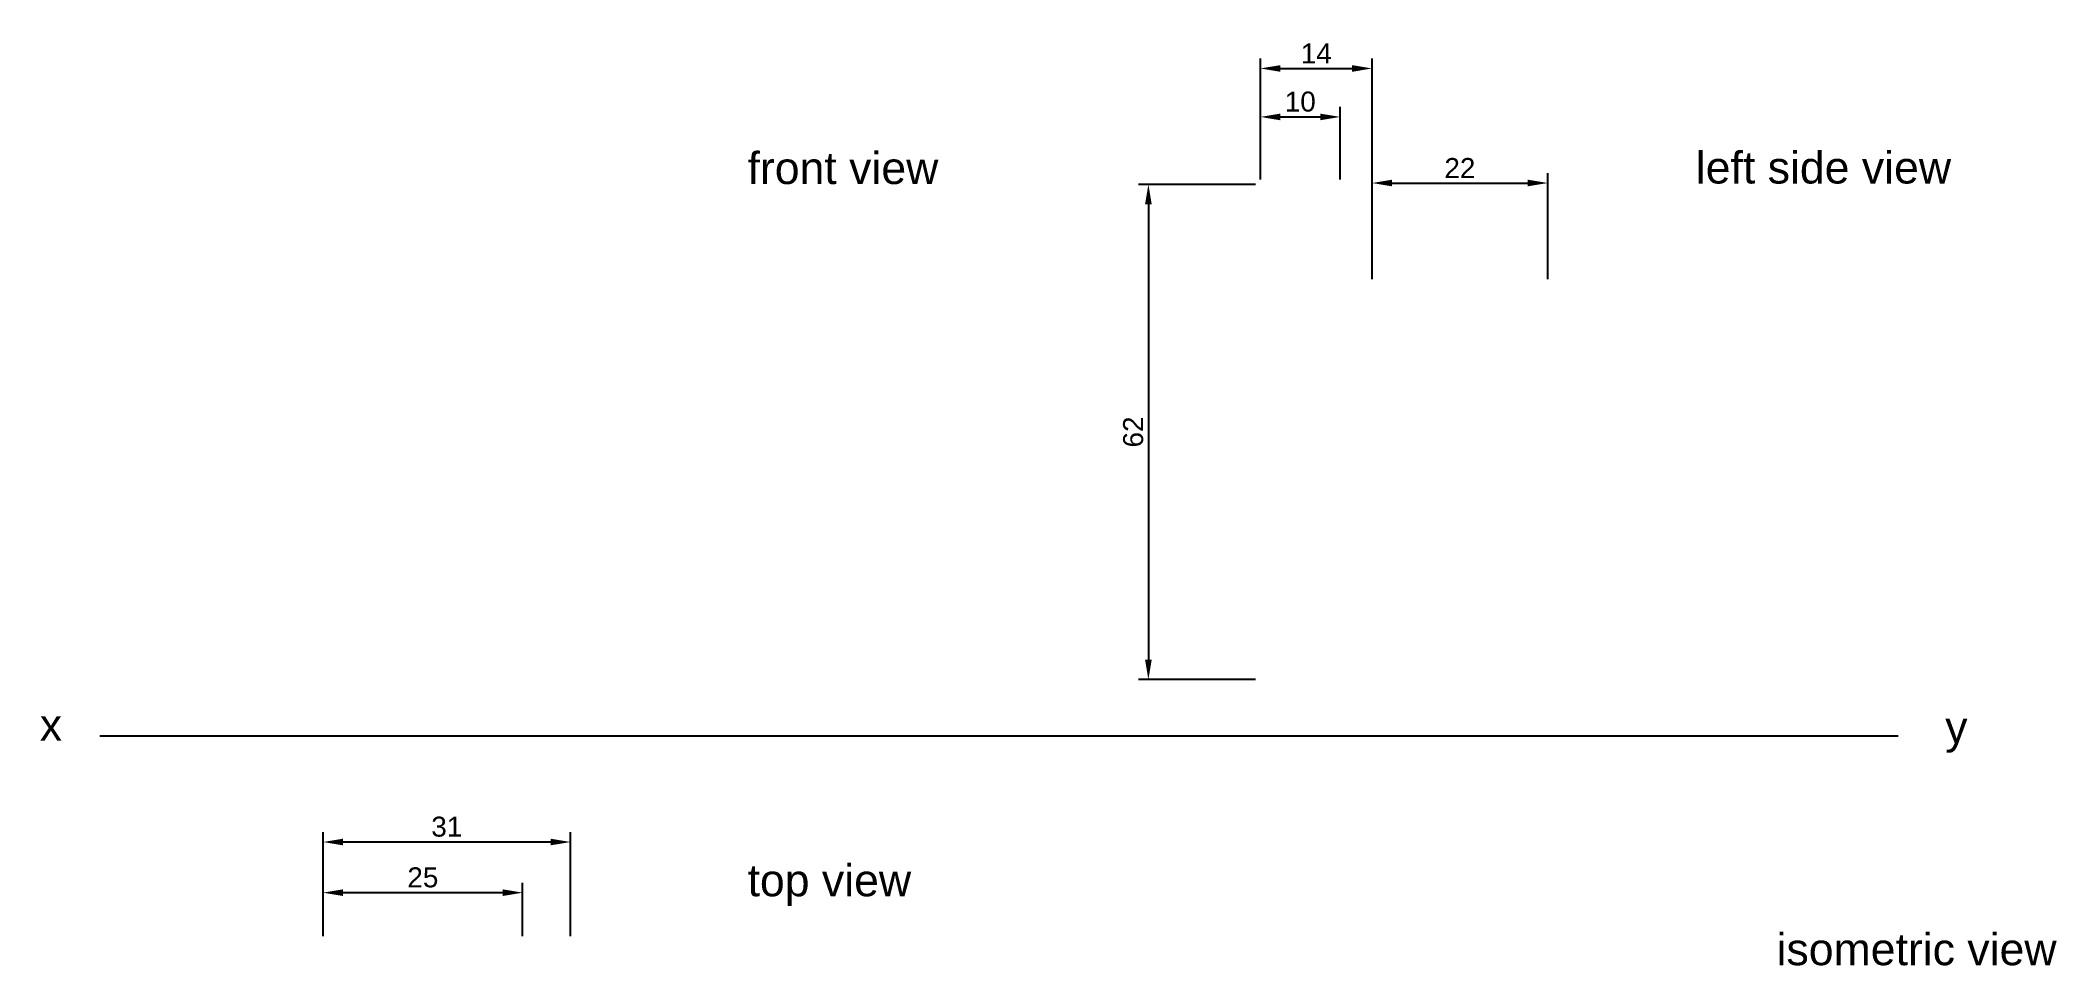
# Paper-space layout 'Layout1' of a CAD drawing. Header units: millimetres. Extents: x 4 to 257, y 71 to 187.
import ezdxf

# ---------------------------------------------------------------- set-up
doc = ezdxf.new("R2010")
doc.units = ezdxf.units.MM
doc.styles.get("Standard").update_dxf_attribs({"font": 'arial.ttf'})
doc.dimstyles.new('ISO-25', dxfattribs={"dimtxt": 2.5, "dimasz": 2.5, "dimexe": 1.25, "dimexo": 0.625, "dimtad": 1, "dimtxsty": 'Standard', "dimcen": 2.5, "dimadec": 0, "dimazin": 0, "dimtfac": 1, "dimtmove": 0, "dimatfit": 3, "dimfxl": 1, "dimarcsym": 0})

# ---------------------------------------------------------------- blocks, each defined once
blk = doc.blocks.new('*D10')
at = {"color": 0, "lineweight": -2, "transparency": 16777216}
for p, q in [((156.3, 168.98), (141.65, 168.98)), ((142.9, 166.48), (142.9, 109.48)), ((156.3, 106.98), (141.65, 106.98))]:
    blk.add_line(p, q, dxfattribs=at)
at = {"color": 0, "transparency": 16777216}
for points in [[(142.48, 166.48), (143.32, 166.48), (142.9, 168.98)], [(142.48, 109.48), (143.32, 109.48), (142.9, 106.98)]]:
    blk.add_solid(points, dxfattribs=at)
at = {"layer": 'Defpoints', "color": 0, "transparency": 16777216}
for p in [(156.93, 168.98), (142.9, 106.98), (156.93, 106.98)]:
    blk.add_point(p, dxfattribs=at)
at = {"color": 0, "transparency": 16777216, "insert": (141, 137.98), "char_height": 2.5, "attachment_point": 5, "rotation": 90}
blk.add_mtext('62', dxfattribs=at)
blk = doc.blocks.new('*D11')
at = {"color": 0, "lineweight": -2, "transparency": 16777216}
for p, q in [((156.93, 169.61), (156.93, 178.68)), ((159.43, 177.43), (164.43, 177.43)), ((166.93, 169.61), (166.93, 178.68))]:
    blk.add_line(p, q, dxfattribs=at)
at = {"color": 0, "transparency": 16777216}
for points in [[(159.43, 177.84), (159.43, 177.01), (156.93, 177.43)], [(164.43, 177.84), (164.43, 177.01), (166.93, 177.43)]]:
    blk.add_solid(points, dxfattribs=at)
at = {"layer": 'Defpoints', "color": 0, "transparency": 16777216}
for p in [(166.93, 177.43), (156.93, 168.98), (166.93, 168.98)]:
    blk.add_point(p, dxfattribs=at)
at = {"color": 0, "transparency": 16777216, "insert": (161.93, 179.33), "char_height": 2.5, "attachment_point": 5}
blk.add_mtext('10', dxfattribs=at)
blk = doc.blocks.new('*D12')
at = {"color": 0, "lineweight": -2, "transparency": 16777216}
for p, q in [((39.5, 74.84), (39.5, 81.54)), ((64.5, 74.84), (64.5, 81.54)), ((62, 80.29), (42, 80.29))]:
    blk.add_line(p, q, dxfattribs=at)
at = {"color": 0, "transparency": 16777216}
for points in [[(42, 80.71), (42, 79.87), (39.5, 80.29)], [(62, 80.71), (62, 79.87), (64.5, 80.29)]]:
    blk.add_solid(points, dxfattribs=at)
at = {"layer": 'Defpoints', "color": 0, "transparency": 16777216}
for p in [(39.5, 80.29), (39.5, 74.22), (64.5, 74.22)]:
    blk.add_point(p, dxfattribs=at)
at = {"color": 0, "transparency": 16777216, "insert": (52, 82.19), "char_height": 2.5, "attachment_point": 5}
blk.add_mtext('25', dxfattribs=at)
blk = doc.blocks.new('*D13')
at = {"color": 0, "lineweight": -2, "transparency": 16777216}
for p, q in [((39.5, 74.84), (39.5, 87.88)), ((68, 86.63), (42, 86.63)), ((70.5, 74.84), (70.5, 87.88))]:
    blk.add_line(p, q, dxfattribs=at)
at = {"color": 0, "transparency": 16777216}
for points in [[(42, 87.05), (42, 86.22), (39.5, 86.63)], [(68, 87.05), (68, 86.22), (70.5, 86.63)]]:
    blk.add_solid(points, dxfattribs=at)
at = {"layer": 'Defpoints', "color": 0, "transparency": 16777216}
for p in [(39.5, 86.63), (39.5, 74.22), (70.5, 74.22)]:
    blk.add_point(p, dxfattribs=at)
at = {"color": 0, "transparency": 16777216, "insert": (55, 88.54), "char_height": 2.5, "attachment_point": 5}
blk.add_mtext('31', dxfattribs=at)
blk = doc.blocks.new('*D14')
at = {"color": 0, "lineweight": -2, "transparency": 16777216}
for p, q in [((156.93, 169.61), (156.93, 184.75)), ((170.93, 169.61), (170.93, 184.75)), ((159.43, 183.5), (168.43, 183.5))]:
    blk.add_line(p, q, dxfattribs=at)
at = {"color": 0, "transparency": 16777216}
for points in [[(159.43, 183.91), (159.43, 183.08), (156.93, 183.5)], [(168.43, 183.91), (168.43, 183.08), (170.93, 183.5)]]:
    blk.add_solid(points, dxfattribs=at)
at = {"layer": 'Defpoints', "color": 0, "transparency": 16777216}
for p in [(170.93, 183.5), (156.93, 168.98), (170.93, 168.98)]:
    blk.add_point(p, dxfattribs=at)
at = {"color": 0, "transparency": 16777216, "insert": (163.93, 185.38), "char_height": 2.5, "attachment_point": 5}
blk.add_mtext('14', dxfattribs=at)
blk = doc.blocks.new('*D15')
at = {"color": 0, "lineweight": -2, "transparency": 16777216}
for p, q in [((170.93, 157.11), (170.93, 170.4)), ((192.93, 157.11), (192.93, 170.4)), ((173.43, 169.15), (190.43, 169.15))]:
    blk.add_line(p, q, dxfattribs=at)
at = {"color": 0, "transparency": 16777216}
for points in [[(173.43, 169.57), (173.43, 168.74), (170.93, 169.15)], [(190.43, 169.57), (190.43, 168.74), (192.93, 169.15)]]:
    blk.add_solid(points, dxfattribs=at)
at = {"layer": 'Defpoints', "color": 0, "transparency": 16777216}
for p in [(192.93, 169.15), (170.93, 156.48), (192.93, 156.48)]:
    blk.add_point(p, dxfattribs=at)
at = {"color": 0, "transparency": 16777216, "insert": (181.93, 171.03), "char_height": 2.5, "attachment_point": 5}
blk.add_mtext('22', dxfattribs=at)

psp = doc.layouts.get("Layout1")

# ---------------------------------------------------------------- linework, layer by layer
psp.add_line((11.546, 99.925), (236.84, 99.925))

# ---------------------------------------------------------------- texts
for s, p in [('front view', (92.678, 169.025)), ('left side view', (211.485, 169.09)), ('x', (4.009, 99.317)), ('y', (242.735, 99.007)), ('top view', (92.678, 79.841))]:
    psp.add_text(s, height=4).set_placement(p)
at = {"insert": (221.604, 75.208), "char_height": 4, "width": 40.48929, "attachment_point": 1}
psp.add_mtext('isometric view', dxfattribs=at)

# ---------------------------------------------------------------- dimensions: what is measured, and where the dimension line sits
dim = psp.add_linear_dim(base=(170.927, 183.497), p1=(156.927, 168.982), p2=(170.927, 168.982), dimstyle='ISO-25')
dim.commit()
dim.dimension.update_dxf_attribs({"geometry": '*D14', "text_midpoint": (163.927, 185.377)})
for base, p1, p2, picture, middle in [((166.927, 177.427), (156.927, 168.982), (166.927, 168.982), '*D11', (161.927, 179.328)), ((192.927, 169.153), (170.927, 156.482), (192.927, 156.482), '*D15', (181.927, 171.034)), ((39.497, 86.634), (70.497, 74.218), (39.497, 74.218), '*D13', (54.997, 88.536)), ((39.497, 80.289), (64.497, 74.218), (39.497, 74.218), '*D12', (51.997, 82.19))]:
    dim = psp.add_linear_dim(base=base, p1=p1, p2=p2, dimstyle='ISO-25', override={"dimlfac": -1})
    dim.commit()
    dim.dimension.update_dxf_attribs({"geometry": picture, "text_midpoint": middle})
dim = psp.add_linear_dim(base=(142.901, 106.982), p1=(156.927, 168.982), p2=(156.927, 106.982), angle=90, dimstyle='ISO-25', override={"dimlfac": -1})
dim.commit()
dim.dimension.update_dxf_attribs({"geometry": '*D10', "text_midpoint": (140.999, 137.982)})

doc.saveas('drawing.dxf')
